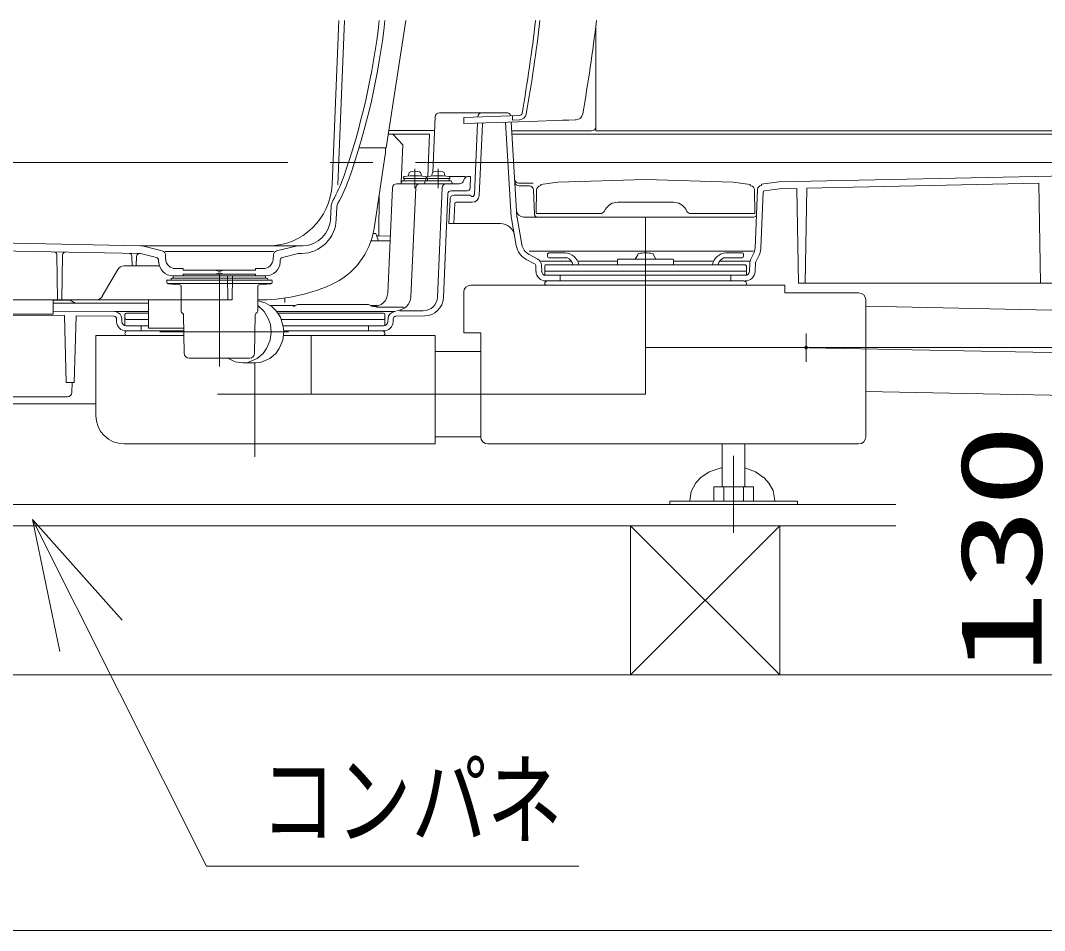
# Model space of a CAD drawing. Units: millimetres on the paper. Extents: x -305 to 305, y -152 to 152.
# Drawn here: x -6.39 to 17.64, y -10.61 to 10.76 of the extents above; entities that cross this region are included whole.
import ezdxf
from ezdxf.enums import TextEntityAlignment as Align

# ---------------------------------------------------------------- set-up
doc = ezdxf.new("R2010")
doc.units = ezdxf.units.MM
doc.linetypes.add('LONG_CHAIN', pattern=[21, 18, -1, 1, -1])
doc.layers.add('0-0_0', color=7, linetype='Continuous', lineweight=9)
doc.layers.add('0-1_VIEW0001', color=7, linetype='Continuous', lineweight=9)
doc.styles.add('ＭＳ ゴシック', font='')
doc.styles.get('ＭＳ ゴシック').set_extended_font_data('MS Gothic')

# ---------------------------------------------------------------- blocks, each defined once
blk = doc.blocks.new('SYM0004')
at = {"layer": '0-0_0'}
for p, q in [((0, 0), (4.077, -8.138)), ((0, 0), (2.1, -2.364)), ((0, 0), (0.636, -3.098)), ((4.077, -8.138), (12.819, -8.138))]:
    blk.add_line(p, q, dxfattribs=at)

msp = doc.modelspace()

# ---------------------------------------------------------------- linework, layer by layer
at = {"layer": '0-1_VIEW0001'}
for p, q in [((1.075, 10.758), (0.918, 6.908)), ((1.208, 10.758), (1.052, 6.902)), ((7.108, 8.265), (7.108, 10.641)), ((7.108, 10.641), (7.108, 8.165)), ((3.281, 7.188), (3.338, 8.496)), ((5.014, 8.592), (3.437, 8.592)), ((4.01, 8.482), (5.315, 8.527)), ((4.01, 8.337), (4.01, 8.482)), ((4.337, 8.493), (4.338, 8.496)), ((3.324, 8.175), (2.254, 8.175)), ((4.258, 6.673), (4.331, 8.348)), ((4.374, 6.651), (4.447, 8.326)), ((5.125, 6.141), (4.988, 8.371)), ((5.258, 6.15), (5.122, 8.376)), ((3.208, 8.092), (2.241, 8.092)), ((2.581, 7.837), (2.342, 8.092)), ((3.165, 7.094), (3.208, 8.092)), ((5.135, 8.165), (7.008, 8.165)), ((34.058, 8.092), (5.139, 8.092)), ((7.108, 8.165), (34.008, 8.165)), ((2.542, 6.951), (2.581, 7.837)), ((11.406, 6.968), (33.592, 7.445)), ((2.562, 6.992), (2.529, 6.925)), ((2.562, 6.992), (3.712, 6.992)), ((2.596, 7.077), (2.596, 7.048)), ((3.129, 7.048), (2.596, 7.048)), ((2.607, 7.048), (2.607, 6.992)), ((2.752, 7.108), (2.61, 7.094)), ((2.717, 7.157), (2.712, 7.108)), ((2.972, 7.108), (2.752, 7.108)), ((2.972, 7.108), (3.115, 7.094)), ((3.008, 7.157), (3.012, 7.108)), ((3.112, 6.992), (3.079, 6.925)), ((3.117, 7.048), (3.117, 6.992)), ((3.129, 7.077), (3.129, 7.048)), ((3.146, 7.077), (3.146, 7.048)), ((3.679, 7.048), (3.146, 7.048)), ((3.157, 7.048), (3.157, 6.992)), ((3.302, 7.108), (3.16, 7.094)), ((3.267, 7.157), (3.262, 7.108)), ((3.522, 7.108), (3.302, 7.108)), ((3.522, 7.108), (3.665, 7.094)), ((3.558, 7.157), (3.562, 7.108)), ((3.667, 7.048), (3.667, 6.992)), ((4.047, 7.092), (3.679, 7.092)), ((3.679, 7.077), (3.679, 7.048)), ((3.746, 6.925), (3.712, 6.992)), ((4.007, 6.999), (4.012, 7.017)), ((4.108, 7.092), (4.165, 7.092)), ((4.16, 6.824), (4.165, 7.092)), ((6.217, 6.961), (8.275, 7.028)), ((2.224, 4.358), (2.335, 6.829)), ((2.435, 6.925), (3.91, 6.925)), ((2.77, 4.271), (2.885, 6.829)), ((3.501, 6.829), (3.392, 4.264)), ((3.704, 6.758), (4.093, 6.758)), ((5.639, 6.942), (5.303, 6.942)), ((5.546, 6.875), (5.308, 6.875)), ((5.671, 6.205), (5.646, 6.779)), ((5.708, 6.225), (5.718, 6.782)), ((5.805, 6.88), (5.817, 6.881)), ((5.817, 6.908), (6.217, 6.961)), ((5.817, 6.908), (5.817, 6.881)), ((10.733, 6.908), (10.733, 6.881)), ((10.745, 6.88), (10.733, 6.881)), ((10.842, 6.225), (10.832, 6.782)), ((10.845, 5.414), (10.905, 6.791)), ((10.978, 5.408), (11.036, 6.73)), ((10.992, 6.913), (11.406, 6.968)), ((10.992, 6.913), (10.992, 6.886)), ((11.064, 6.761), (11.419, 6.808)), ((11.419, 6.808), (11.823, 6.817)), ((11.862, 4.592), (11.823, 6.817)), ((12.022, 4.592), (12.061, 6.822)), ((12.061, 6.822), (17.504, 6.939)), ((17.545, 4.592), (17.504, 6.939)), ((2.026, 6.678), (2.017, 5.7)), ((3.531, 4.245), (3.638, 6.694)), ((3.662, 5.992), (3.687, 6.563)), ((3.786, 6.658), (4.126, 6.658)), ((3.832, 6.492), (4.207, 6.492)), ((7.622, 6.492), (8.929, 6.492)), ((0.897, 6.382), (0.886, 6.11)), ((1.03, 6.377), (1.018, 6.086)), ((3.778, 5.992), (3.799, 6.46)), ((7.333, 6.325), (7.304, 6.275)), ((9.217, 6.325), (9.246, 6.275)), ((5.129, 6.109), (5.24, 5.476)), ((5.26, 6.132), (5.371, 5.5)), ((10.813, 6.142), (5.415, 6.142)), ((5.708, 6.225), (7.217, 6.225)), ((10.842, 6.225), (9.333, 6.225)), ((3.662, 5.992), (4.87, 5.992)), ((-3.577, 5.469), (-12.603, 5.649)), ((1.832, 5.581), (2.279, 5.581)), ((1.882, 5.758), (1.942, 5.758)), ((2.006, 5.581), (1.942, 5.758)), ((2.017, 5.7), (1.963, 5.7)), ((2.284, 5.695), (2.017, 5.7)), ((-3.589, 5.286), (-12.607, 5.466)), ((0.108, 5.469), (-3.558, 5.469)), ((-3.068, 5.349), (-3.54, 5.464)), ((-2.996, 5.332), (-0.454, 5.332)), ((-0.382, 5.349), (0.108, 5.469)), ((0.108, 5.469), (0.233, 5.471)), ((0.14, 5.286), (0.203, 5.287)), ((10.809, 5.342), (5.54, 5.342)), ((6.008, 5.302), (6.389, 5.302)), ((10.542, 5.302), (10.161, 5.302)), ((-5.525, 4.199), (-5.543, 5.261)), ((-5.425, 4.199), (-5.406, 5.255)), ((-3.775, 4.999), (-3.779, 5.225)), ((-3.675, 4.999), (-3.671, 5.221)), ((-3.203, 5.194), (-3.575, 5.284)), ((-3.15, 5.081), (-3.152, 5.132)), ((-2.986, 5.153), (-2.992, 5.258)), ((-0.463, 5.153), (-0.458, 5.258)), ((-0.3, 5.081), (-0.298, 5.132)), ((-0.247, 5.194), (0.125, 5.284)), ((5.681, 5.036), (5.476, 5.148)), ((5.745, 5.153), (5.54, 5.265)), ((6.537, 5.108), (5.827, 5.108)), ((5.975, 5.268), (5.975, 5.223)), ((6.008, 5.189), (6.43, 5.189)), ((7.618, 5.108), (6.679, 5.108)), ((7.618, 5.135), (7.618, 5.025)), ((7.635, 5.152), (8.915, 5.152)), ((8.091, 5.256), (8.033, 5.152)), ((8.459, 5.256), (8.517, 5.152)), ((8.932, 5.135), (8.932, 5.025)), ((9.871, 5.108), (8.932, 5.108)), ((10.723, 5.108), (10.014, 5.108)), ((10.542, 5.189), (10.12, 5.189)), ((10.575, 5.268), (10.575, 5.223)), ((10.713, 4.871), (10.721, 5.072)), ((10.739, 5.14), (10.809, 5.277)), ((10.846, 4.865), (10.855, 5.066)), ((10.858, 5.08), (10.928, 5.217)), ((-4.472, 4.282), (-4.106, 4.915)), ((-3.135, 4.999), (-3.962, 4.999)), ((-2.575, 4.932), (-2.753, 4.932)), ((-2.575, 4.932), (-2.575, 4.899)), ((-1.725, 4.899), (-2.575, 4.899)), ((-1.825, 4.899), (-1.725, 4.865)), ((-1.825, 4.799), (-1.725, 4.832)), ((-1.725, 4.899), (-0.875, 4.899)), ((-1.625, 4.899), (-1.725, 4.865)), ((-1.625, 4.799), (-1.725, 4.832)), ((-0.875, 4.932), (-0.696, 4.932)), ((-0.875, 4.932), (-0.875, 4.899)), ((5.704, 4.865), (5.698, 5.008)), ((5.838, 4.871), (5.831, 5.014)), ((5.908, 4.992), (5.908, 4.779)), ((10.642, 4.875), (5.908, 4.875)), ((5.942, 5.025), (10.608, 5.025)), ((10.642, 4.992), (10.642, 4.779)), ((-2.962, 4.612), (-2.962, 4.649)), ((-1.725, 4.665), (-2.945, 4.665)), ((-1.725, 4.582), (-2.941, 4.582)), ((-2.931, 4.579), (-2.655, 4.555)), ((-2.858, 4.692), (-2.858, 4.665)), ((-2.841, 4.709), (-1.725, 4.709)), ((-1.725, 4.765), (-2.817, 4.765)), ((-2.808, 4.765), (-1.725, 4.765)), ((-2.808, 4.709), (-2.808, 4.765)), ((-1.725, 4.799), (-2.575, 4.799)), ((-2.575, 4.799), (-2.575, 4.765)), ((-1.725, 4.765), (-0.633, 4.765)), ((-0.642, 4.765), (-1.725, 4.765)), ((-0.609, 4.709), (-1.725, 4.709)), ((-0.509, 4.582), (-1.725, 4.582)), ((-1.525, 4.199), (-1.535, 4.765)), ((-1.425, 4.199), (-1.415, 4.765)), ((-0.519, 4.579), (-0.794, 4.555)), ((-0.642, 4.709), (-0.642, 4.765)), ((-0.592, 4.692), (-0.592, 4.665)), ((-0.489, 4.649), (-0.489, 4.612)), ((10.613, 4.775), (5.937, 4.775)), ((10.585, 4.642), (5.937, 4.642)), ((6.275, 4.775), (6.275, 4.642)), ((10.275, 4.775), (10.275, 4.642)), ((11.862, 4.592), (33.328, 4.592)), ((-2.625, 3.93), (-2.625, 4.522)), ((-0.825, 4.522), (-0.825, 3.93)), ((4.008, 4.377), (4.008, 3.427)), ((4.175, 4.544), (11.542, 4.544)), ((11.542, 4.544), (11.542, 4.365)), ((11.542, 4.365), (13.275, 4.365)), ((-13.525, 4.199), (-1.425, 4.199)), ((-5.625, 4.192), (-5.225, 4.192)), ((-5.625, 4.125), (-3.392, 4.125)), ((-5.109, 4.125), (-5.225, 4.192)), ((-0.191, 4.138), (-0.188, 4.242)), ((0.108, 4.092), (0.008, 4.033)), ((0.108, 4.092), (1.775, 4.092)), ((1.873, 4.035), (1.775, 4.092)), ((13.442, 4.198), (13.442, 0.984)), ((-7.422, 3.845), (-5.359, 3.828)), ((-5.625, 3.937), (-4.188, 3.925)), ((-4.188, 3.925), (-4.149, 3.917)), ((-3.392, 3.925), (-4.188, 3.925)), ((-3.942, 3.856), (-3.942, 3.592)), ((-3.392, 3.889), (-3.908, 3.889)), ((-2.614, 3.905), (-2.579, 3.875)), ((-2.568, 3.85), (-2.552, 2.946)), ((-0.882, 3.85), (-0.898, 2.946)), ((-0.836, 3.905), (-0.871, 3.875)), ((2.405, 3.925), (-0.377, 3.925)), ((2.125, 3.889), (-0.351, 3.889)), ((1.976, 4.065), (1.821, 4.065)), ((1.962, 4.028), (2.603, 4.026)), ((2.158, 3.856), (2.158, 3.596)), ((2.405, 3.925), (2.366, 3.917)), ((2.511, 3.944), (3.06, 3.945)), ((13.442, 4.049), (32.108, 3.669)), ((-5.318, 2.258), (-5.359, 3.828)), ((-5.089, 3.826), (-5.132, 2.258)), ((-5.089, 3.826), (-4.199, 3.818)), ((-4.139, 3.754), (-4.136, 3.682)), ((-4.016, 3.761), (-4.012, 3.687)), ((-3.908, 3.739), (-3.392, 3.739)), ((-0.27, 3.739), (2.125, 3.739)), ((2.229, 3.687), (2.233, 3.761)), ((2.352, 3.682), (2.356, 3.754)), ((2.416, 3.818), (3.095, 3.824)), ((-3.392, 3.592), (-3.913, 3.592)), ((-2.561, 3.468), (-3.913, 3.468)), ((-3.558, 3.592), (-3.558, 3.468)), ((2.129, 3.592), (-0.228, 3.592)), ((2.129, 3.468), (-0.215, 3.468)), ((1.775, 3.592), (1.775, 3.468)), ((4.008, 3.427), (4.408, 3.427)), ((4.408, 3.427), (4.408, 0.984)), ((-2.559, 3.361), (-4.625, 3.361)), ((-4.625, 3.361), (-4.625, 1.484)), ((3.342, 3.361), (-0.22, 3.361)), ((0.429, 3.361), (0.429, 1.984)), ((3.342, 3.361), (3.342, 0.817)), ((3.342, 2.984), (4.408, 2.984)), ((-2.406, 2.832), (-2.435, 2.832)), ((-2.435, 2.832), (-1.015, 2.832)), ((-2.406, 2.832), (-1.725, 2.832)), ((-1.175, 2.72), (-0.88, 2.72)), ((-5.318, 2.258), (-5.132, 2.258)), ((-5.183, 2.258), (-5.189, 2.022)), ((-5.289, 1.925), (-10.827, 1.925)), ((0.429, 1.984), (3.343, 1.984)), ((13.442, 2.049), (32.068, 1.669)), ((-15.392, 1.758), (-4.625, 1.758)), ((3.342, 0.984), (4.408, 0.984)), ((-3.958, 0.817), (3.342, 0.817)), ((13.275, 0.817), (4.575, 0.817)), ((10.075, -0.191), (10.075, 0.817)), ((10.608, 0.817), (10.608, -0.191)), ((9.88, -0.191), (10.804, -0.191)), ((9.88, -0.525), (9.88, -0.191)), ((10.111, -0.525), (10.111, -0.191)), ((10.573, -0.525), (10.573, -0.191)), ((10.804, -0.525), (10.804, -0.191)), ((-22.142, -0.608), (14.146, -0.608)), ((8.842, -0.525), (8.842, -0.601)), ((8.842, -0.525), (11.842, -0.525)), ((11.842, -0.525), (11.842, -0.601)), ((-22.142, -1.108), (14.146, -1.108)), ((7.925, -1.108), (7.925, -4.608)), ((11.425, -1.108), (11.425, -4.608)), ((38.525, -4.608), (-25.642, -4.608)), ((-2.142, -4.608), (1.358, -4.608)), ((6.325, -4.608), (9.825, -4.608)), ((38.525, -10.608), (-25.642, -10.608))]:
    msp.add_line(p, q, dxfattribs=at)
at = {"layer": '0-1_VIEW0001', "color": 2}
for p, q in [((2.648, 10.758), (2.192, 7.765)), ((1.551, 7.765), (2.192, 7.765)), ((2.175, 7.765), (2.175, 7.657)), ((2.175, 7.657), (1.904, 5.876)), ((-5.625, 4.199), (-5.625, 3.865)), ((-3.392, 4.199), (-3.392, 3.532)), ((-7.458, 3.865), (-5.625, 3.865)), ((-3.392, 3.532), (-2.558, 3.532))]:
    msp.add_line(p, q, dxfattribs=at)
at = {"layer": '0-1_VIEW0001', "linetype": 'LONG_CHAIN'}
for p, q in [((-39.122, 7.425), (62.873, 7.425)), ((2.862, 7.278), (2.862, 6.819)), ((3.412, 7.278), (3.412, 6.819)), ((8.275, 6.123), (8.275, 1.984)), ((-1.725, 4.801), (-1.725, 2.635)), ((-0.102, 3.449), (-3.123, 3.449)), ((12.042, 3.411), (12.042, 2.744)), ((8.275, 3.077), (18.275, 3.077)), ((11.709, 3.084), (32.815, 2.654)), ((-0.892, 2.72), (-0.892, 0.517)), ((-1.77, 1.984), (8.275, 1.984)), ((10.342, 0.538), (10.342, -1.268)), ((7.925, -4.608), (11.425, -1.108)), ((11.425, -4.608), (7.925, -1.108))]:
    msp.add_line(p, q, dxfattribs=at)
at = {"layer": '0-1_VIEW0001'}
for points in [[(4.01, 8.337), (4.782, 8.364), (5.554, 8.39), (6.325, 8.417)], [(5.155, 8.522), (5.155, 8.421), (5.318, 8.427)], [(6.643, 8.427), (6.627, 8.427), (6.476, 8.421), (6.325, 8.416)], [(10.733, 6.908), (10.333, 6.961), (8.275, 7.028)], [(-1.725, 4.799), (-0.875, 4.799), (-0.875, 4.765)], [(-0.505, 4.665), (-0.592, 4.665), (-1.725, 4.665)], [(-0.825, 4.174), (-0.653, 4.133), (-0.489, 4.038), (-0.393, 3.945), (-0.295, 3.795), (-0.225, 3.573), (-0.215, 3.449), (-0.24, 3.251), (-0.32, 3.056), (-0.404, 2.94), (-0.545, 2.819), (-0.759, 2.732), (-0.88, 2.72)], [(-0.825, 4.067), (-0.675, 3.928), (-0.57, 3.748), (-0.529, 3.619), (-0.511, 3.449), (-0.536, 3.251), (-0.616, 3.056), (-0.699, 2.94), (-0.841, 2.819), (-1.055, 2.732), (-1.175, 2.72), (-1.353, 2.747), (-1.529, 2.832)], [(0.06, 4.064), (-0.192, 4.064), (-0.527, 4.066)], [(9.31, -0.525), (9.31, -0.512), (9.344, -0.304), (9.455, -0.097), (9.571, 0.027), (9.769, 0.161), (10.075, 0.266)], [(10.608, 0.252), (10.852, 0.161), (11.062, 0.016), (11.17, -0.103), (11.266, -0.278), (11.31, -0.512), (11.31, -0.525)]]:
    msp.add_lwpolyline(points, dxfattribs=at)
msp.add_circle((12.042, 3.077), 0.0333, dxfattribs=at)
for centre, radius, start, end in [((-14.54, 12.597), 16.667, 340.6318, 353.6671), ((-14.54, 12.597), 16.8, 340.6318, 353.7175), ((-35.958, 15.732), 41.95, 350.1872, 353.1909), ((-35.958, 15.732), 42.05, 350.1872, 353.2072), ((-34.475, 15.732), 41.894, 350.1495, 353.1811), ((3.438, 8.492), 0.1, 90, 177.5), ((4.438, 8.492), 0.1, 90, 177.5), ((5.014, 8.492), 0.1, 16.5074, 90), ((5.312, 8.594), 0.0667, 272, 350.1872), ((5.312, 8.594), 0.167, 272, 350.1872), ((6.637, 8.594), 0.167, 271.9918, 350.1495), ((4.48, 8.325), 0.0333, 90, 177.5), ((7.008, 8.265), 0.1, 270, 0), ((2.862, 6.818), 0.4, 74.506, 105.4941), ((3.412, 6.818), 0.4, 74.506, 105.4941), ((-1.961, 8.175), 3.333, 330.4925, 340.6318), ((-1.961, 8.175), 3.467, 330.4925, 340.6318), ((2.612, 7.077), 0.0167, 97.9072, 180), ((2.77, 7.152), 0.0533, 105.4943, 175.0004), ((2.955, 7.152), 0.0533, 4.9999, 74.5061), ((3.112, 7.077), 0.0167, 0, 82.0928), ((3.162, 7.077), 0.0167, 97.9072, 180), ((3.32, 7.152), 0.0533, 105.4943, 175.0004), ((3.505, 7.152), 0.0533, 4.9999, 74.5061), ((3.662, 7.077), 0.0167, 0, 82.0928), ((3.91, 7.025), 0.1, 270, 345.0001), ((4.108, 6.992), 0.1, 90, 165.0001), ((5.303, 7.042), 0.1, 183.5, 270), ((5.308, 6.975), 0.1, 183.5, 270), ((-0.58, 6.969), 1.5, 270, 357.6732), ((2.435, 6.825), 0.1, 90, 177.434), ((2.985, 6.825), 0.1, 90, 177.434), ((3.601, 6.825), 0.1, 90, 177.5722), ((3.704, 6.692), 0.0667, 90, 177.5), ((4.093, 6.825), 0.0667, 270, 359), ((5.546, 6.775), 0.1, 2.5, 90), ((5.818, 6.78), 0.1, 97.5947, 179), ((10.732, 6.78), 0.1, 1, 82.4053), ((11.005, 6.787), 0.1, 97.4224, 177.5), ((11.069, 6.728), 0.0333, 97.5946, 177.5), ((1.23, 6.369), 0.333, 150.4925, 177.6732), ((3.786, 6.558), 0.1, 90, 177.5), ((3.832, 6.458), 0.0333, 90, 177.5), ((4.126, 6.592), 0.0667, 45.5847, 90), ((4.208, 6.675), 0.05, 225.5847, 357.5), ((4.207, 6.658), 0.167, 270, 357.5), ((7.622, 6.158), 0.333, 90, 150), ((8.929, 6.158), 0.333, 30, 90), ((1.23, 6.369), 0.2, 150.4925, 177.6732), ((5.415, 6.308), 0.167, 183.5, 270), ((7.217, 6.325), 0.1, 270, 330), ((9.333, 6.325), 0.1, 210, 270), ((0.186, 6.12), 0.833, 271.1458, 357.6732), ((0.22, 6.138), 0.667, 271.1458, 357.6732), ((5.424, 6.161), 0.3, 183.5, 190), ((5.424, 6.161), 0.167, 183.5, 190), ((5.738, 6.208), 0.0667, 182.5, 270), ((10.813, 6.208), 0.0667, 270, 357.5), ((4.87, 5.658), 0.333, 10, 90), ((-5.61, 5.26), 0.0667, 1, 88.8542), ((-5.34, 5.254), 0.0667, 88.8542, 179), ((-3.846, 5.224), 0.0667, 1, 88.8542), ((-3.58, 5.302), 0.167, 76.3408, 88.8542), ((-3.092, 5.252), 0.1, 3, 76.3408), ((-0.358, 5.252), 0.1, 103.6592, 177), ((5.7, 5.557), 0.467, 190, 241.3948), ((5.7, 5.557), 0.333, 190, 241.3948), ((6.008, 5.268), 0.0333, 90, 183.1783), ((6.374, 4.965), 0.337, 10.2645, 87.3998), ((8.124, 5.256), 0.0333, 98.9864, 180), ((8.275, 4.302), 1, 90, 98.9864), ((8.275, 4.302), 1, 81.0136, 90), ((8.426, 5.256), 0.0333, 0, 81.0136), ((10.176, 4.965), 0.337, 92.6002, 169.7354), ((10.542, 5.268), 0.0333, 0, 90), ((10.512, 5.428), 0.333, 333.0758, 357.5), ((10.512, 5.428), 0.467, 333.0758, 357.5), ((-3.604, 5.219), 0.0667, 88.8542, 179), ((-3.591, 5.219), 0.0667, 76.3408, 88.8542), ((-3.219, 5.129), 0.0667, 3, 76.3408), ((-2.817, 5.099), 0.333, 183, 270), ((-2.753, 5.165), 0.233, 183, 270), ((-0.696, 5.165), 0.233, 270, 357), ((-0.633, 5.099), 0.333, 270, 357), ((-0.231, 5.129), 0.0667, 103.6592, 177), ((0.141, 5.219), 0.0667, 91.1458, 103.6592), ((5.665, 5.007), 0.167, 2.5, 61.3948), ((6.008, 5.223), 0.0333, 180, 270), ((6.358, 4.985), 0.217, 10.6387, 70.6067), ((7.635, 5.135), 0.0167, 90, 180), ((7.635, 5.135), 0.0167, 90, 180), ((8.915, 5.135), 0.0167, 0, 90), ((8.915, 5.135), 0.0167, 0, 90), ((10.192, 4.985), 0.217, 109.3933, 169.3613), ((10.542, 5.223), 0.0333, 270, 0), ((10.888, 5.065), 0.167, 153.0758, 177.5), ((10.888, 5.065), 0.0333, 153.0758, 177.5), ((-3.962, 4.832), 0.167, 90, 150), ((5.665, 5.007), 0.0333, 2.5, 61.3948), ((5.937, 4.875), 0.233, 182.5, 270), ((5.937, 4.875), 0.1, 182.5, 270), ((5.942, 4.992), 0.0333, 90, 180), ((10.608, 4.992), 0.0333, 0, 90), ((10.613, 4.875), 0.1, 270, 357.5), ((10.613, 4.875), 0.233, 270, 357.5), ((-2.945, 4.649), 0.0167, 90, 180), ((-2.928, 4.612), 0.0333, 180, 265), ((-2.841, 4.692), 0.0167, 90, 180), ((-0.609, 4.692), 0.0167, 0, 90), ((-0.522, 4.612), 0.0333, 275, 0), ((-0.505, 4.649), 0.0167, 0, 90), ((5.966, 4.584), 0.0571, 106.6048, 225.0867), ((10.585, 4.584), 0.0571, 314.9133, 90), ((-2.658, 4.522), 0.0333, 0, 85), ((-0.792, 4.522), 0.0333, 95, 180), ((1.891, 4.373), 0.333, 269.8469, 357.434), ((4.175, 4.377), 0.167, 90, 180), ((13.275, 4.198), 0.167, 0, 90), ((-4.616, 4.365), 0.167, 270, 330), ((2.437, 4.286), 0.333, 270.1438, 357.434), ((3.059, 4.278), 0.333, 270.1438, 357.5722), ((3.091, 4.264), 0.44, 270.4774, 357.5), ((-4.182, 3.754), 0.167, 2.4998, 78.69), ((-3.908, 3.856), 0.0333, 90, 180), ((-2.592, 3.93), 0.0333, 180, 228.7246), ((-2.601, 3.85), 0.0333, 1, 48.7246), ((-0.849, 3.85), 0.0333, 131.2754, 179), ((-0.858, 3.93), 0.0333, 311.2754, 0), ((2.125, 3.856), 0.0333, 360, 90), ((2.399, 3.754), 0.167, 101.31, 177.5002), ((-4.205, 3.752), 0.0667, 2.4998, 78.69), ((-3.913, 3.692), 0.223, 182.4998, 270), ((-3.913, 3.692), 0.1, 182.4998, 270), ((-3.908, 3.772), 0.0333, 180, 267.4997), ((2.125, 3.772), 0.0333, 272.5003, 0), ((2.129, 3.692), 0.1, 270, 357.5002), ((2.129, 3.692), 0.223, 270, 357.5002), ((2.422, 3.752), 0.0667, 101.31, 177.5002), ((-3.884, 3.411), 0.0571, 90, 242.0392), ((2.101, 3.411), 0.0571, 297.9608, 90), ((-2.435, 2.949), 0.117, 181, 270), ((-1.015, 2.949), 0.117, 270, 359), ((-5.289, 2.025), 0.1, 270, 358.5), ((-3.958, 1.484), 0.667, 180, 270), ((4.575, 0.984), 0.167, 180, 270), ((13.275, 0.984), 0.167, 270, 0)]:
    msp.add_arc(centre, radius, start, end, dxfattribs=at)
at = {"layer": '0-1_VIEW0001', "color": 2}
for centre, radius, start, end in [((0.19, 6.137), 1.733, 293.6959, 351.3347), ((-0.788, 8.365), 4.167, 269.489, 293.6959)]:
    msp.add_arc(centre, radius, start, end, dxfattribs=at)

# ---------------------------------------------------------------- block references
at = {"layer": '0-1_VIEW0001'}
msp.add_blockref('SYM0004', (-6.108, -0.957), dxfattribs=at)

# ---------------------------------------------------------------- texts
at = {"layer": '0-0_0', "style": 'ＭＳ ゴシック', "width": 1.5}
msp.add_text('130', height=1.921, rotation=90, dxfattribs=at).set_placement((18.146, -4.595), align=Align.BOTTOM_LEFT)
at = {"layer": '0-1_VIEW0001', "style": 'ＭＳ ゴシック', "width": 0.75}
msp.add_text('コンパネ', height=1.732, dxfattribs=at).set_placement((-0.762, -8.929), align=Align.BOTTOM_LEFT)

doc.saveas('drawing.dxf')
